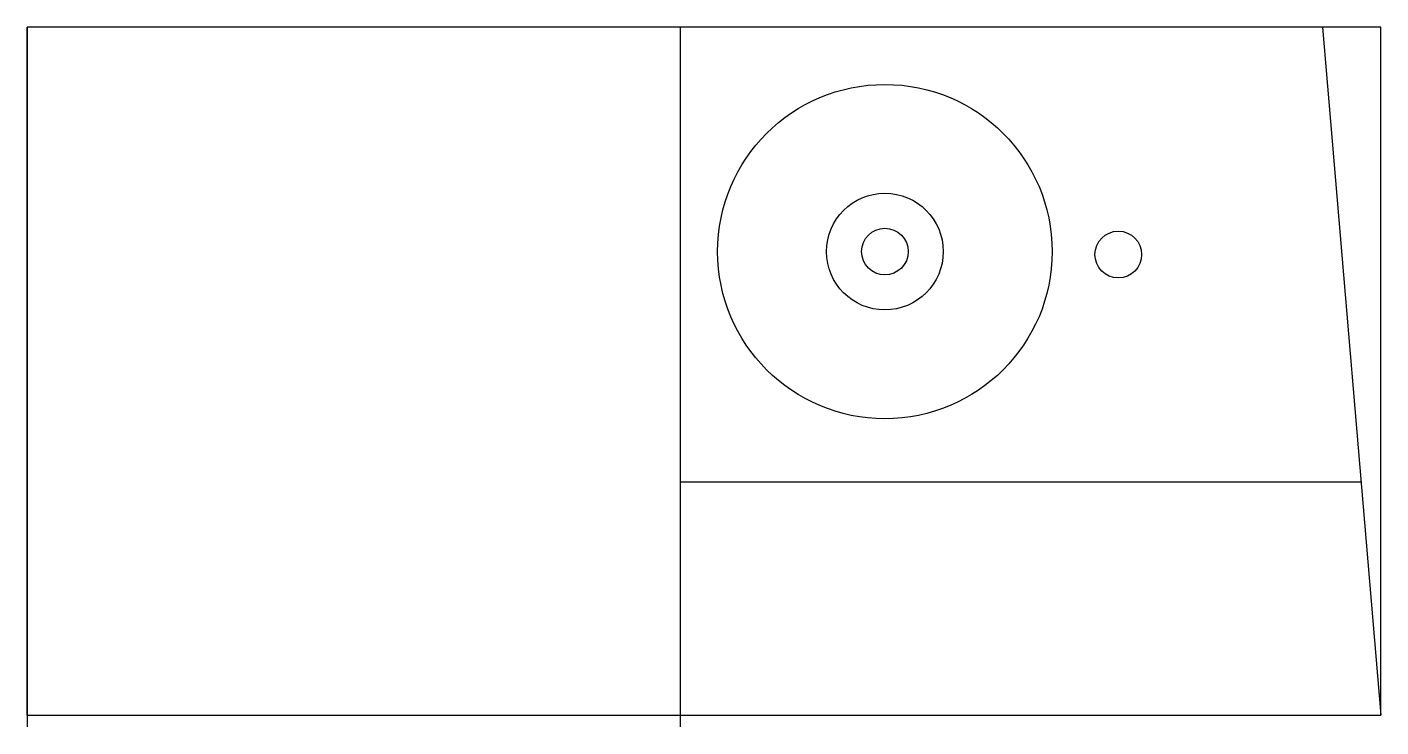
# Model space of a CAD drawing. Header units: millimetres. Extents: x 0 to 232, y 0 to 120.
import ezdxf

# ---------------------------------------------------------------- set-up
doc = ezdxf.new("R2010")
doc.units = ezdxf.units.MM
doc.layers.get('0').update_dxf_attribs({"linetype": 'CONTINUOUS'})

msp = doc.modelspace()

# ---------------------------------------------------------------- linework, layer by layer
for p, q in [((0, 120), (0, 0)), ((0, 2), (0, 120)), ((222, 120), (0, 120)), ((112, 0), (112, 120)), ((112, 42), (228.61, 42)), ((0, 2), (232, 2)), ((0, 2), (145, 2))]:
    msp.add_line(p, q)
msp.add_lwpolyline([(232, 2), (232, 120), (222, 120)], close=True)
for centre, radius in [((147, 81.5), 28.66), ((147, 81.5), 10), ((147, 81.5), 4), ((187, 81), 4)]:
    msp.add_circle(centre, radius)

doc.saveas('drawing.dxf')
